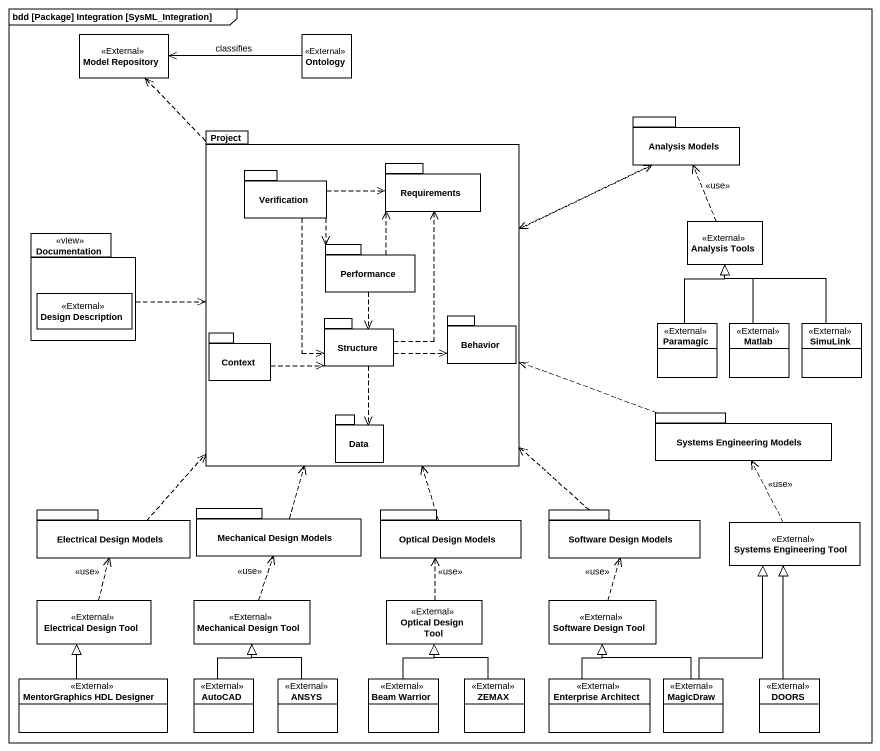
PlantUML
@startuml
mainframe bdd [Package] Integration [SysML_Integration]
hide circle
hide empty members
class "Model Repository" as Model_Repository <<External>>
class Ontology <<External>>
package Project {
  package Verification {
  }
  package Requirements {
  }
  package Performance {
  }
  package Context {
  }
  package Structure {
  }
  package Behavior {
  }
  package Data {
  }
}
package "Analysis Models" as Analysis_Models {
}
package Documentation <<view>> {
  class "Design Description" as Design_Description <<External>>
}
class "Analysis Tools" as Analysis_Tools <<External>>
class Paramagic <<External>>
class Matlab <<External>>
class SimuLink <<External>>
package "Systems Engineering Models" as Systems_Engineering_Models {
}
package "Electrical Design Models" as Electrical_Design_Models {
}
package "Mechanical Design Models" as Mechanical_Design_Models {
}
package "Optical Design Models" as Optical_Design_Models {
}
package "Software Design Models" as Software_Design_Models {
}
class "Systems Engineering Tool" as Systems_Engineering_Tool <<External>>
class "Electrical Design Tool" as Electrical_Design_Tool <<External>>
class "Mechanical Design Tool" as Mechanical_Design_Tool <<External>>
class "Optical Design Tool" as Optical_Design_Tool <<External>>
class "Software Design Tool" as Software_Design_Tool <<External>>
class "MentorGraphics HDL Designer" as MentorGraphics_HDL_Designer <<External>>
class AutoCAD <<External>>
class ANSYS <<External>>
class "Beam Warrior" as Beam_Warrior <<External>>
class ZEMAX <<External>>
class "Enterprise Architect" as Enterprise_Architect <<External>>
class MagicDraw <<External>>
class DOORS <<External>>
Ontology -left-> Model_Repository : classifies
Project .up.> Model_Repository
Project .right.> Analysis_Models
Analysis_Models .left.> Project
Verification .right.> Requirements
Verification ..> Performance
Verification ..> Structure
Documentation .right.> Project
Performance .up.> Requirements
Performance ..> Structure
Analysis_Tools .up.> Analysis_Models : <<use>>
Context .right.> Structure
Structure .up.> Requirements
Structure .right.> Behavior
Structure ..> Data
Paramagic -up-|> Analysis_Tools
Matlab -up-|> Analysis_Tools
SimuLink -up-|> Analysis_Tools
Systems_Engineering_Models .left.> Project
Electrical_Design_Models .up.> Project
Mechanical_Design_Models .up.> Project
Optical_Design_Models .up.> Project
Software_Design_Models .up.> Project
Systems_Engineering_Tool .up.> Systems_Engineering_Models : <<use>>
Electrical_Design_Tool .up.> Electrical_Design_Models : <<use>>
Mechanical_Design_Tool .up.> Mechanical_Design_Models : <<use>>
Optical_Design_Tool .up.> Optical_Design_Models : <<use>>
Software_Design_Tool .up.> Software_Design_Models : <<use>>
MentorGraphics_HDL_Designer -up-|> Electrical_Design_Tool
AutoCAD -up-|> Mechanical_Design_Tool
ANSYS -up-|> Mechanical_Design_Tool
Beam_Warrior -up-|> Optical_Design_Tool
ZEMAX -up-|> Optical_Design_Tool
Enterprise_Architect -up-|> Software_Design_Tool
MagicDraw -up-|> Systems_Engineering_Tool
MagicDraw -up-|> Software_Design_Tool
DOORS -up-|> Systems_Engineering_Tool
@enduml
